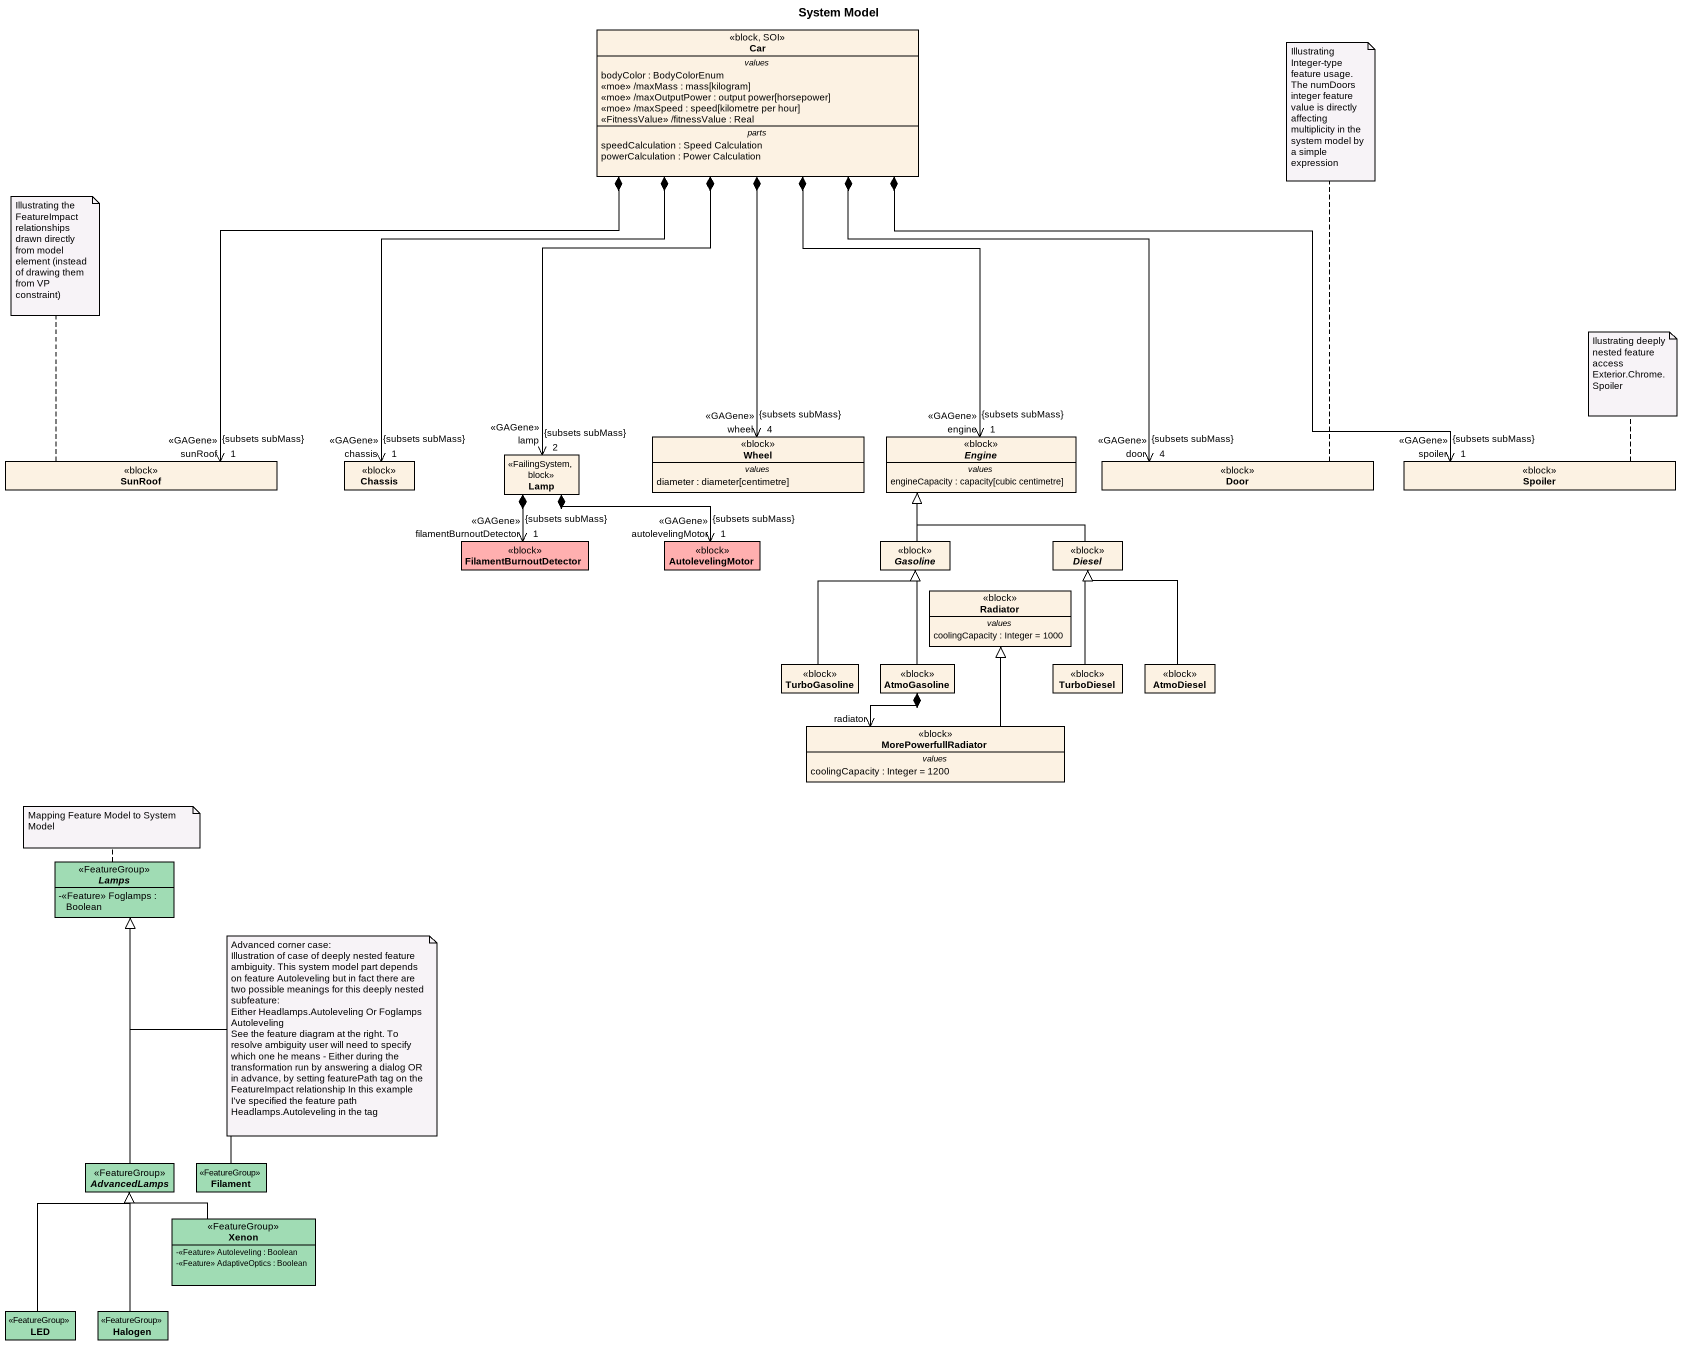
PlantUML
@startuml
title System Model
hide circle
hide empty members
skinparam classAttributeIconSize 0
class Car <<block, SOI>> {
  -- values --
  bodyColor : BodyColorEnum
  <<moe>> /maxMass : mass[kilogram]
  <<moe>> /maxOutputPower : output power[horsepower]
  <<moe>> /maxSpeed : speed[kilometre per hour]
  <<FitnessValue>> /fitnessValue : Real
  -- parts --
  speedCalculation : Speed Calculation
  powerCalculation : Power Calculation
}
class SunRoof <<block>>
class Chassis <<block>>
class Lamp <<FailingSystem, block>>
class Wheel <<block>> {
  -- values --
  diameter : diameter[centimetre]
}
abstract class Engine <<block>> {
  -- values --
  engineCapacity : capacity[cubic centimetre]
}
class Door <<block>>
class Spoiler <<block>>
class FilamentBurnoutDetector <<block>> #FFAFAF
class AutolevelingMotor <<block>> #FFAFAF
abstract class Gasoline <<block>>
abstract class Diesel <<block>>
class Radiator <<block>> {
  -- values --
  coolingCapacity : Integer = 1000
}
class TurboGasoline <<block>>
class AtmoGasoline <<block>>
class TurboDiesel <<block>>
class AtmoDiesel <<block>>
class MorePowerfullRadiator <<block>> {
  -- values --
  coolingCapacity : Integer = 1200
}
abstract class Lamps <<FeatureGroup>> #A0DCB4 {
  -<<Feature>> Foglamps : Boolean
}
abstract class AdvancedLamps <<FeatureGroup>> #A0DCB4
class Filament <<FeatureGroup>> #A0DCB4
class Xenon <<FeatureGroup>> #A0DCB4 {
  -<<Feature>> Autoleveling : Boolean
  -<<Feature>> AdaptiveOptics : Boolean
}
class LED <<FeatureGroup>> #A0DCB4
class Halogen <<FeatureGroup>> #A0DCB4
Car *--> "sunRoof\n<<GAGene>>\n1\n{subsets subMass}" SunRoof
Car *--> "chassis\n<<GAGene>>\n1\n{subsets subMass}" Chassis
Car *--> "lamp\n<<GAGene>>\n2\n{subsets subMass}" Lamp
Car *--> "wheel\n4\n<<GAGene>>\n{subsets subMass}" Wheel
Car *--> "1\nengine\n<<GAGene>>\n{subsets subMass}" Engine
Car *-right-> "spoiler\n<<GAGene>>\n1\n{subsets subMass}" Spoiler
Lamp *--> "filamentBurnoutDetector\n<<GAGene>>\n1\n{subsets subMass}" FilamentBurnoutDetector
Lamp *-right-> "autolevelingMotor\n<<GAGene>>\n1\n{subsets subMass}" AutolevelingMotor
Door "door\n4\n<<GAGene>>\n{subsets subMass}" <-up-* Car
Gasoline -up-|> Engine
Diesel -up-|> Engine
TurboGasoline -up-|> Gasoline
AtmoGasoline -up-|> Gasoline
AtmoGasoline *--> "radiator" MorePowerfullRadiator
TurboDiesel -up-|> Diesel
AtmoDiesel -up-|> Diesel
MorePowerfullRadiator -up-|> Radiator
AdvancedLamps -up-|> Lamps
Filament -up-|> Lamps
Xenon -up-|> AdvancedLamps
LED -up-|> AdvancedLamps
Halogen -up-|> AdvancedLamps
note top of Door
  Illustrating Integer-type feature usage.
  The numDoors integer feature value is directly affecting multiplicity in the system model by a simple expression
end note
note top of SunRoof : Illustrating the FeatureImpact relationships drawn directly from model element (instead of drawing them from VP constraint)
note top of Spoiler
  Ilustrating deeply nested feature access
  Exterior.Chrome.Spoiler
end note
note top of Lamps : Mapping Feature Model to System Model
note as N5
  Advanced corner case:
  Illustration of case of deeply nested feature ambiguity. This system model part depends on feature Autoleveling but in fact there are two possible meanings for this deeply nested subfeature:
  Either Headlamps.Autoleveling Or Foglamps Autoleveling
  See the feature diagram at the right. To resolve ambiguity user will need to specify which one he means - Either during the transformation run by answering a dialog OR in advance, by setting featurePath tag on the FeatureImpact relationship In this example I've specified the feature path Headlamps.Autoleveling in the tag
end note
@enduml
